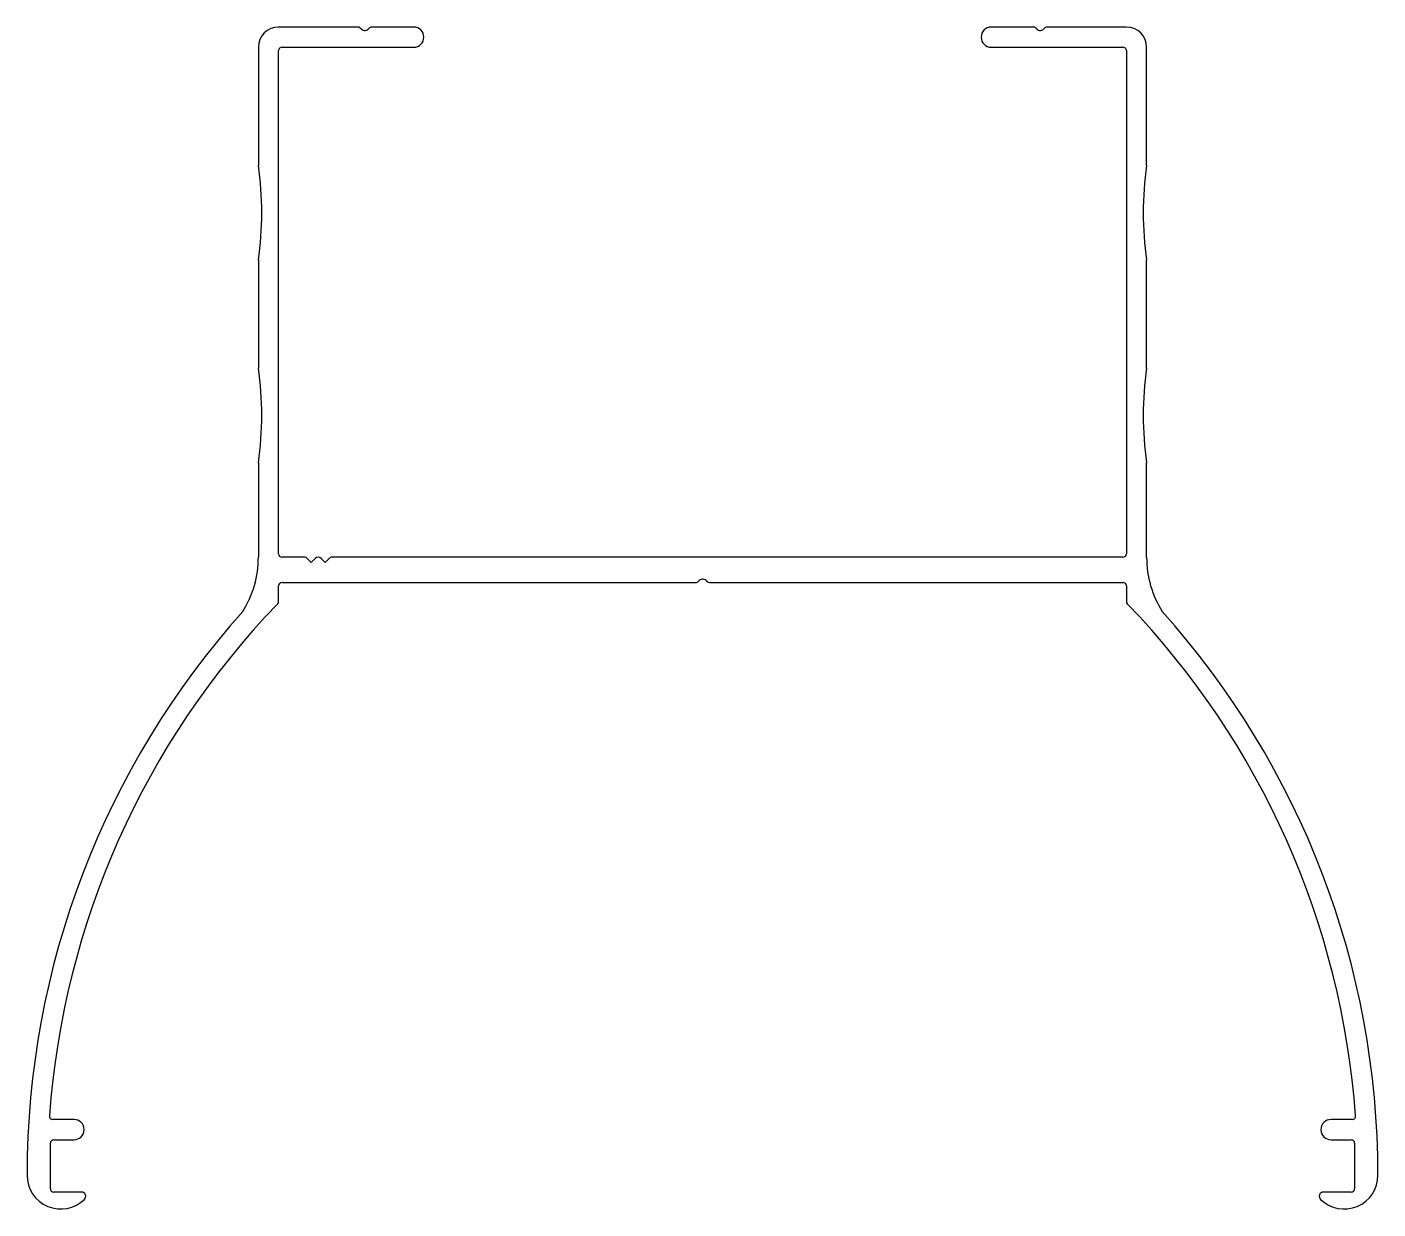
# Model space of a CAD drawing. Extents: x 2531.3 to 2611.3, y 1542.1 to 1612.1.
import ezdxf

# ---------------------------------------------------------------- set-up
doc = ezdxf.new("R2010")
doc.units = 0
doc.layers.get('0').update_dxf_attribs({"linetype": 'CONTINUOUS'})

msp = doc.modelspace()

# ---------------------------------------------------------------- linework, layer by layer
for p, q in [((2550.924, 1612.148), (2546.231, 1612.148)), ((2551.119, 1612.036), (2551.065, 1612.09)), ((2554.231, 1612.148), (2551.738, 1612.148)), ((2590.924, 1612.148), (2588.431, 1612.148)), ((2591.119, 1612.036), (2591.065, 1612.09)), ((2596.431, 1612.148), (2591.738, 1612.148)), ((2545.031, 1610.948), (2545.031, 1603.984)), ((2546.231, 1580.948), (2546.231, 1610.748)), ((2546.431, 1610.948), (2554.231, 1610.948)), ((2588.431, 1610.948), (2596.231, 1610.948)), ((2596.431, 1610.748), (2596.431, 1580.948)), ((2597.631, 1603.984), (2597.631, 1610.948)), ((2545.031, 1598.313), (2545.031, 1591.984)), ((2597.631, 1591.984), (2597.631, 1598.313)), ((2545.031, 1586.313), (2545.031, 1580.763)), ((2597.631, 1580.733), (2597.631, 1586.313)), ((2547.743, 1580.748), (2546.431, 1580.748)), ((2547.92, 1580.675), (2548.156, 1580.438)), ((2548.156, 1580.438), (2548.393, 1580.675)), ((2548.984, 1580.438), (2548.747, 1580.675)), ((2549.22, 1580.675), (2548.984, 1580.438)), ((2596.231, 1580.748), (2549.397, 1580.748)), ((2546.431, 1579.248), (2570.924, 1579.248)), ((2571.543, 1579.361), (2571.597, 1579.307)), ((2571.738, 1579.248), (2596.231, 1579.248)), ((2546.231, 1578.131), (2546.231, 1579.048)), ((2596.431, 1579.048), (2596.431, 1578.131)), ((2534.114, 1547.448), (2532.858, 1547.448)), ((2609.804, 1547.448), (2608.548, 1547.448)), ((2532.714, 1543.348), (2532.714, 1546.048)), ((2532.914, 1546.248), (2534.114, 1546.248)), ((2608.548, 1546.248), (2609.748, 1546.248)), ((2609.948, 1546.048), (2609.948, 1543.348)), ((2534.557, 1543.148), (2532.914, 1543.148)), ((2609.748, 1543.148), (2608.105, 1543.148))]:
    msp.add_line(p, q)
for centre, radius, start, end in [((2546.231, 1610.948), 1.2, 90, 180), ((2550.924, 1611.948), 0.2, 45, 90), ((2551.331, 1612.248), 0.3, 225, 323.61322), ((2551.731, 1611.948), 0.2, 87.98136, 142.44449), ((2554.231, 1611.548), 0.6, 270, 90), ((2588.431, 1611.548), 0.6, 90, 270), ((2590.924, 1611.948), 0.2, 45, 90), ((2591.331, 1612.248), 0.3, 225, 323.61322), ((2591.731, 1611.948), 0.2, 87.98136, 142.44449), ((2596.431, 1610.948), 1.2, 0, 90), ((2546.431, 1610.748), 0.2, 90, 180), ((2596.231, 1610.748), 0.2, 0, 90), ((2545.231, 1603.984), 0.2, 180, 188.0693), ((2597.431, 1603.984), 0.2, 351.9307, 0), ((2525.231, 1601.148), 20, 351.9307, 8.0693), ((2617.431, 1601.148), 20, 171.9307, 188.0693), ((2545.231, 1598.313), 0.2, 171.9307, 180), ((2597.431, 1598.313), 0.2, 0, 8.0693), ((2545.231, 1591.984), 0.2, 180, 188.0693), ((2597.431, 1591.984), 0.2, 351.9307, 0), ((2525.231, 1589.148), 20, 351.9307, 8.0693), ((2617.431, 1589.148), 20, 171.9307, 188.0693), ((2545.231, 1586.313), 0.2, 171.9307, 180), ((2597.431, 1586.313), 0.2, 0, 8.0693), ((2539.021, 1580.734), 6.01, 327.73614, 0.27621), ((2546.431, 1580.948), 0.2, 180, 270), ((2596.231, 1580.948), 0.2, 270, 360), ((2547.743, 1580.498), 0.25, 45, 90), ((2548.57, 1580.498), 0.25, 45, 135), ((2549.397, 1580.498), 0.25, 90, 135), ((2603.641, 1580.733), 6.01, 180, 212.26506), ((2546.431, 1579.048), 0.2, 90, 180), ((2570.931, 1579.448), 0.2, 267.98136, 322.44449), ((2571.331, 1579.148), 0.3, 45, 143.61322), ((2571.738, 1579.448), 0.2, 225, 270), ((2596.231, 1579.048), 0.2, 0, 90), ((2581.332, 1544.148), 48.8, 136.08989, 175.87019), ((2546.031, 1578.131), 0.2, 316.08989, 0), ((2596.631, 1578.131), 0.2, 180, 223.91011), ((2561.33, 1544.148), 48.8, 4.12981, 43.91011), ((2581.332, 1544.148), 50, 138.12297, 180), ((2561.329, 1544.148), 50.001, 0.00029, 41.87676), ((2532.858, 1547.648), 0.2, 175.87019, 270), ((2534.114, 1546.848), 0.6, 270, 90), ((2608.548, 1546.848), 0.6, 90, 270), ((2609.804, 1547.648), 0.2, 270, 4.12981), ((2532.914, 1546.048), 0.2, 90, 180), ((2609.748, 1546.048), 0.2, 0, 90), ((2533.332, 1544.148), 2, 180, 314.41531), ((2609.33, 1544.148), 2, 225.58469, 0.00029), ((2532.914, 1543.348), 0.2, 180, 270), ((2609.748, 1543.348), 0.2, 270, 360), ((2534.557, 1542.898), 0.25, 314.41531, 90), ((2608.105, 1542.898), 0.25, 90, 225.58469)]:
    msp.add_arc(centre, radius, start, end)

doc.saveas('drawing.dxf')
